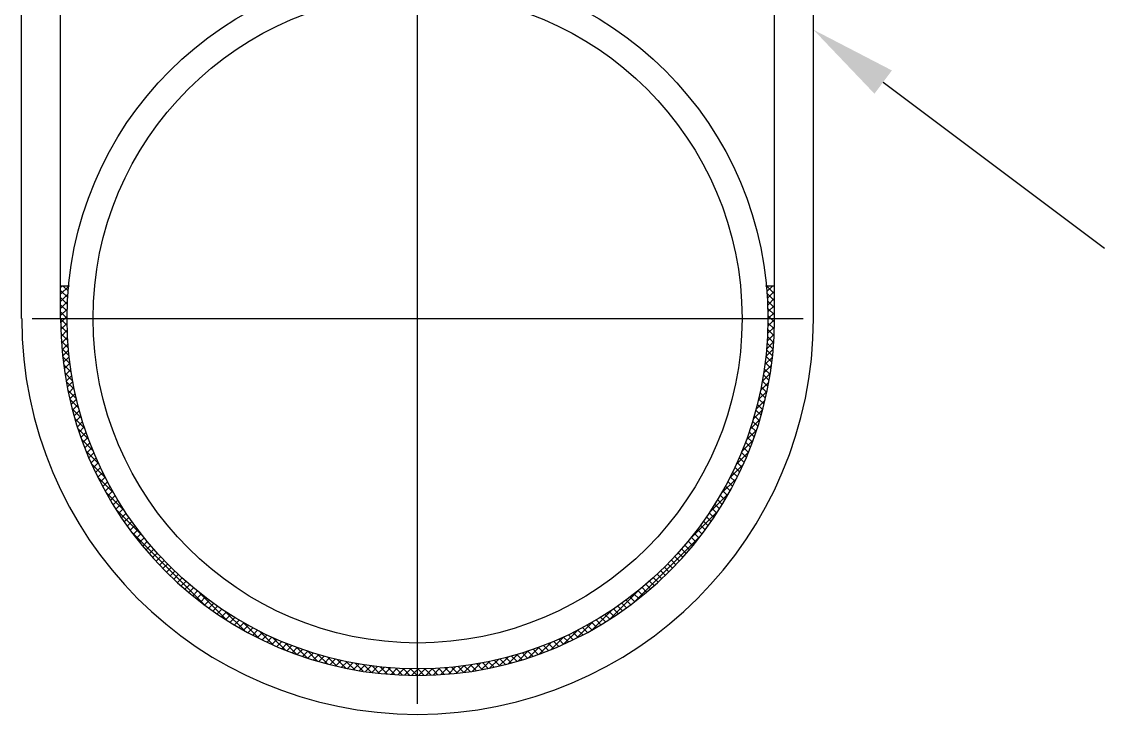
# Model space of a CAD drawing. Extents: x -427546 to -314919, y 698702 to 968782.
# Drawn here: x -415306 to -414064, y 908142 to 908937 of the extents above; entities that cross this region are included whole.
import ezdxf

# ---------------------------------------------------------------- set-up
doc = ezdxf.new("R2010")
doc.units = 0
doc.header["$LTSCALE"] = 1000
doc.header["$MEASUREMENT"] = 0
doc.linetypes.add('CENTER', pattern=[2, 1.25, -0.25, 0.25, -0.25])
doc.layers.get('0').update_dxf_attribs({"linetype": 'CONTINUOUS'})

msp = doc.modelspace()

# ---------------------------------------------------------------- linework, layer by layer
at = {"linetype": 'CONTINUOUS'}
for p, q in [((-415305.9, 908596.3), (-415305.9, 909258.6)), ((-415261.2, 908596.3), (-415261.2, 909258.6)), ((-414442.6, 908596.3), (-414442.6, 909258.6)), ((-414398, 908596.3), (-414398, 909258.6)), ((-415251.1, 908633.5), (-415261.2, 908633.5)), ((-414442.6, 908633.5), (-414452.8, 908633.5))]:
    msp.add_line(p, q, dxfattribs=at)
at = {"color": 0, "linetype": 'CENTER'}
for p, q in [((-414851.9, 908154.3), (-414851.9, 909014.7)), ((-415294, 908596.3), (-414409.9, 908596.3))]:
    msp.add_line(p, q, dxfattribs=at)
for p, q in [((-415261.2, 908632.3), (-415259.9, 908633.5)), ((-415261.2, 908624.1), (-415252.1, 908633.2)), ((-415252.5, 908627.9), (-415258.2, 908633.5)), ((-414442.6, 908624.8), (-414451.4, 908633.5)), ((-414451.3, 908627.2), (-414445, 908633.5)), ((-414442.6, 908633), (-414443.2, 908633.5)), ((-415253.1, 908620.3), (-415261.2, 908628.4)), ((-415261.2, 908616), (-415252.8, 908624.4)), ((-414442.6, 908616.7), (-414451.1, 908625.1)), ((-414450.8, 908619.6), (-414442.6, 908627.7)), ((-415253.4, 908612.5), (-415261.2, 908620.3)), ((-415261.2, 908607.8), (-415253.3, 908615.7)), ((-415253.7, 908604.6), (-415261.2, 908612.1)), ((-414442.6, 908608.5), (-414450.6, 908616.5)), ((-414450.4, 908611.8), (-414442.6, 908619.6)), ((-414450.2, 908603.9), (-414442.6, 908611.4)), ((-415261.2, 908599.7), (-415253.6, 908607.2)), ((-415253.8, 908596.5), (-415261.2, 908604)), ((-415261.2, 908591.5), (-415253.8, 908599)), ((-415253.7, 908588.3), (-415261.2, 908595.8)), ((-414442.6, 908600.4), (-414450.3, 908608)), ((-414450.1, 908595.8), (-414442.6, 908603.3)), ((-414442.7, 908592.2), (-414450.1, 908599.7)), ((-415253.4, 908579.9), (-415261.1, 908587.6)), ((-415261, 908583.6), (-415253.7, 908590.8)), ((-414450.5, 908579.2), (-414442.8, 908586.9)), ((-414443.1, 908576.4), (-414450.3, 908583.6)), ((-414450.2, 908587.6), (-414442.7, 908595.1)), ((-414442.8, 908584.2), (-414450.1, 908591.5)), ((-415253, 908571.3), (-415260.9, 908579.2)), ((-415260.7, 908575.7), (-415253.5, 908582.9)), ((-415260.2, 908568), (-415253.2, 908575.1)), ((-414450.9, 908570.5), (-414443, 908578.4)), ((-414443.6, 908568.7), (-414450.6, 908575.7)), ((-415252.3, 908562.5), (-415260.4, 908570.6)), ((-415251.5, 908553.5), (-415259.8, 908561.8)), ((-415259.6, 908560.5), (-415252.7, 908567.4)), ((-415258.9, 908553.1), (-415252.1, 908559.9)), ((-414452.5, 908552.7), (-414444.2, 908561)), ((-414444.9, 908553.7), (-414451.7, 908560.5)), ((-414451.6, 908561.7), (-414443.5, 908569.8)), ((-414444.2, 908561.1), (-414451.1, 908568.1)), ((-415250.4, 908544.2), (-415258.9, 908552.8)), ((-415258.1, 908545.7), (-415251.4, 908552.5)), ((-414453.6, 908543.4), (-414445.1, 908552)), ((-414445.7, 908546.4), (-414452.4, 908553.1)), ((-415249, 908534.7), (-415257.8, 908543.5)), ((-415257.1, 908538.6), (-415250.5, 908545.2)), ((-415247.4, 908524.9), (-415256.4, 908534)), ((-415256, 908531.5), (-415249.5, 908538)), ((-414455, 908533.9), (-414446.2, 908542.7)), ((-414447.7, 908532.1), (-414454.3, 908538.6)), ((-414446.7, 908539.2), (-414453.3, 908545.8)), ((-415254.9, 908524.5), (-415248.4, 908531)), ((-415245.4, 908514.8), (-415254.8, 908524.2)), ((-415253.6, 908517.6), (-415247.2, 908524)), ((-414458.6, 908513.9), (-414449.2, 908523.4)), ((-414456.6, 908524.1), (-414447.6, 908533.2)), ((-414450.2, 908518.2), (-414456.5, 908524.6)), ((-414448.9, 908525.1), (-414455.3, 908531.6)), ((-415243.1, 908504.4), (-415252.9, 908514.1)), ((-415252.2, 908510.9), (-415245.9, 908517.2)), ((-415250.7, 908504.2), (-415244.5, 908510.4)), ((-414461, 908503.4), (-414451.2, 908513.2)), ((-414453, 908504.8), (-414459.2, 908511)), ((-414451.5, 908511.5), (-414457.8, 908517.8)), ((-415240.4, 908493.5), (-415250.6, 908503.7)), ((-415249.1, 908497.6), (-415243, 908503.8)), ((-415247.5, 908491.2), (-415241.4, 908497.3)), ((-414463.7, 908492.5), (-414453.5, 908502.8)), ((-414456.2, 908491.7), (-414462.3, 908497.8)), ((-414454.6, 908498.2), (-414460.8, 908504.4)), ((-415237.2, 908482.2), (-415247.9, 908492.9)), ((-415245.7, 908484.8), (-415239.7, 908490.8)), ((-415243.9, 908478.5), (-415237.9, 908484.4)), ((-414466.9, 908481.2), (-414456.2, 908491.9)), ((-414459.8, 908479), (-414465.8, 908485)), ((-414458, 908485.3), (-414464, 908491.4)), ((-415233.5, 908470.3), (-415244.8, 908481.6)), ((-415241.9, 908472.2), (-415236, 908478.2)), ((-415239.9, 908466.1), (-415234.1, 908472)), ((-414470.7, 908469.3), (-414459.3, 908480.6)), ((-414463.7, 908466.6), (-414469.6, 908472.5)), ((-414461.7, 908472.8), (-414467.7, 908478.7)), ((-415229.2, 908457.8), (-415241.2, 908469.9)), ((-415237.9, 908460), (-415232, 908465.9)), ((-415235.7, 908454), (-415229.9, 908459.8)), ((-414475.1, 908456.7), (-414463, 908468.8)), ((-414468, 908454.6), (-414473.8, 908460.4)), ((-414465.8, 908460.6), (-414471.7, 908466.4)), ((-415224, 908444.5), (-415236.9, 908457.5)), ((-415233.4, 908448.1), (-415227.7, 908453.9)), ((-415231.1, 908442.3), (-415225.4, 908448)), ((-414480.4, 908443.3), (-414467.3, 908456.3)), ((-414472.5, 908442.8), (-414478.3, 908448.5)), ((-414470.2, 908448.6), (-414476, 908454.4)), ((-415217.8, 908430.2), (-415231.9, 908444.3)), ((-415228.7, 908436.5), (-415223.1, 908442.2)), ((-415226.3, 908430.9), (-415220.6, 908436.5)), ((-414486.6, 908428.9), (-414472.4, 908443.1)), ((-414477.4, 908431.3), (-414483, 908437)), ((-414474.9, 908437), (-414480.6, 908442.7)), ((-415210.3, 908414.5), (-415226, 908430.2)), ((-415223.7, 908425.2), (-415218.1, 908430.9)), ((-415221.1, 908419.7), (-415215.6, 908425.3)), ((-414494.3, 908413.1), (-414478.4, 908428.9)), ((-414482.5, 908420.2), (-414488.1, 908425.8)), ((-414479.9, 908425.7), (-414485.5, 908431.3)), ((-415200.8, 908396.8), (-415218.8, 908414.9)), ((-415218.5, 908414.2), (-415212.9, 908419.8)), ((-415215.7, 908408.8), (-415210.2, 908414.3)), ((-414504.1, 908395.1), (-414485.8, 908413.4)), ((-414490.7, 908403.9), (-414496.2, 908409.4)), ((-414487.9, 908409.3), (-414493.4, 908414.8)), ((-414485.2, 908414.7), (-414490.7, 908420.2)), ((-415212.9, 908403.5), (-415207.4, 908409)), ((-415210.1, 908398.2), (-415204.6, 908403.7)), ((-415187.8, 908375.7), (-415209.8, 908397.7)), ((-415207.1, 908393), (-415201.7, 908398.4)), ((-414496.5, 908393.4), (-414501.9, 908398.9)), ((-414493.6, 908398.6), (-414499, 908404.1)), ((-415204.1, 908387.8), (-415198.7, 908393.2)), ((-415201.1, 908382.7), (-415195.6, 908388.1)), ((-414517.4, 908373.6), (-414495, 908396.1)), ((-414502.5, 908383.2), (-414508, 908388.6)), ((-414499.5, 908388.3), (-414504.9, 908393.7)), ((-415197.9, 908377.7), (-415192.5, 908383.1)), ((-415166.5, 908346.3), (-415197.9, 908377.7)), ((-415194.7, 908372.7), (-415189.4, 908378.1)), ((-415191.5, 908367.8), (-415186.1, 908373.2)), ((-414540.3, 908342.6), (-414507.2, 908375.8)), ((-414512.1, 908368.3), (-414517.4, 908373.6)), ((-414508.8, 908373.2), (-414514.2, 908378.5)), ((-414505.7, 908378.1), (-414511.1, 908383.5)), ((-415188.2, 908363), (-415182.8, 908368.3)), ((-415184.8, 908358.2), (-415179.5, 908363.5)), ((-414518.7, 908358.6), (-414524.1, 908364)), ((-414515.4, 908363.4), (-414520.7, 908368.8)), ((-415181.4, 908353.5), (-415176.1, 908358.8)), ((-415096.6, 908268.2), (-415180, 908351.7)), ((-415177.9, 908348.8), (-415172.6, 908354.1)), ((-415174.4, 908344.2), (-415169.1, 908349.5)), ((-414604.4, 908270.4), (-414526, 908348.8)), ((-414529.2, 908344.6), (-414534.5, 908349.9)), ((-414525.6, 908349.2), (-414531, 908354.5)), ((-414522.2, 908353.9), (-414527.5, 908359.2)), ((-415170.8, 908339.7), (-415165.5, 908345)), ((-415167.1, 908335.2), (-415161.8, 908340.5)), ((-415163.4, 908330.8), (-415158.1, 908336)), ((-414540.2, 908331.2), (-414545.4, 908336.4)), ((-414536.4, 908335.6), (-414541.7, 908340.9)), ((-414532.8, 908340.1), (-414538.1, 908345.4)), ((-415159.6, 908326.4), (-415154.3, 908331.7)), ((-415155.8, 908322.1), (-415150.5, 908327.4)), ((-415151.9, 908317.8), (-415146.6, 908323.1)), ((-414551.7, 908318.2), (-414556.9, 908323.5)), ((-414547.8, 908322.5), (-414553, 908327.7)), ((-414543.9, 908326.8), (-414549.2, 908332.1)), ((-415147.9, 908313.6), (-415142.6, 908318.9)), ((-415143.9, 908309.5), (-415138.6, 908314.8)), ((-415139.8, 908305.4), (-415134.6, 908310.7)), ((-414563.7, 908305.8), (-414568.9, 908311)), ((-414559.6, 908309.9), (-414564.9, 908315.1)), ((-414555.6, 908314), (-414560.9, 908319.3)), ((-415135.7, 908301.4), (-415130.4, 908306.6)), ((-415131.5, 908297.4), (-415126.3, 908302.7)), ((-415127.3, 908293.5), (-415122, 908298.8)), ((-414576.2, 908293.8), (-414581.5, 908299.1)), ((-414572, 908297.8), (-414577.2, 908303)), ((-414567.8, 908301.7), (-414573.1, 908307)), ((-415123, 908289.7), (-415117.7, 908294.9)), ((-415118.6, 908285.9), (-415113.4, 908291.1)), ((-415114.2, 908282.1), (-415108.9, 908287.4)), ((-414589.3, 908282.4), (-414594.5, 908287.7)), ((-414584.8, 908286.2), (-414590.1, 908291.5)), ((-414580.5, 908290), (-414585.8, 908295.3)), ((-415109.7, 908278.4), (-415104.5, 908283.7)), ((-415105.2, 908274.8), (-415099.9, 908280.1)), ((-415070.5, 908250.3), (-415102, 908281.8)), ((-415100.6, 908271.3), (-415095.3, 908276.6)), ((-415096, 908267.8), (-415090.7, 908273.1)), ((-414631.4, 908251.5), (-414598.2, 908284.7)), ((-414607.5, 908268.1), (-414612.8, 908273.4)), ((-414602.8, 908271.6), (-414608.1, 908276.9)), ((-414598.2, 908275.1), (-414603.5, 908280.4)), ((-414593.7, 908278.8), (-414599, 908284.1)), ((-415091.3, 908264.3), (-415085.9, 908269.6)), ((-415086.5, 908260.9), (-415081.2, 908266.3)), ((-415081.7, 908257.6), (-415076.3, 908263)), ((-414651.7, 908239.3), (-414629.3, 908261.8)), ((-414621.8, 908257.9), (-414627.1, 908263.3)), ((-414616.9, 908261.2), (-414622.3, 908266.6)), ((-414612.2, 908264.6), (-414617.5, 908269.9)), ((-415076.8, 908254.3), (-415071.4, 908259.7)), ((-415050.5, 908238.4), (-415072.5, 908260.4)), ((-415071.9, 908251.1), (-415066.5, 908256.5)), ((-415066.8, 908248), (-415061.4, 908253.4)), ((-415061.8, 908244.9), (-415056.3, 908250.4)), ((-414669.1, 908230.2), (-414650.8, 908248.5)), ((-414641.6, 908245.2), (-414647.1, 908250.6)), ((-414636.6, 908248.3), (-414642, 908253.7)), ((-414631.6, 908251.4), (-414637, 908256.8)), ((-414626.6, 908254.6), (-414632, 908260)), ((-415056.6, 908241.9), (-415051.2, 908247.4)), ((-415033.4, 908229.5), (-415051.4, 908247.5)), ((-415051.4, 908239), (-415046, 908244.4)), ((-415046.2, 908236.1), (-415040.7, 908241.6)), ((-415040.9, 908233.2), (-415035.3, 908238.8)), ((-415035.5, 908230.5), (-415029.9, 908236)), ((-415018, 908222.3), (-415033.7, 908238)), ((-414684.5, 908222.8), (-414668.7, 908238.7)), ((-414667.9, 908230.7), (-414673.5, 908236.3)), ((-414662.5, 908233.5), (-414668.1, 908239)), ((-414657.2, 908236.3), (-414662.7, 908241.8)), ((-414652, 908239.2), (-414657.4, 908244.7)), ((-414646.8, 908242.2), (-414652.2, 908247.6)), ((-415030, 908227.8), (-415024.4, 908233.4)), ((-415024.5, 908225.2), (-415018.9, 908230.8)), ((-415018.9, 908222.6), (-415013.2, 908228.3)), ((-415003.9, 908216.3), (-415018.1, 908230.4)), ((-415013.2, 908220.1), (-415007.5, 908225.8)), ((-415007.5, 908217.7), (-415001.8, 908223.5)), ((-414990.8, 908211.3), (-415003.7, 908224.3)), ((-414712, 908211.7), (-414698.9, 908224.7)), ((-414695.9, 908217.9), (-414701.6, 908223.7)), ((-414698.7, 908216.8), (-414684.5, 908231)), ((-414690.2, 908220.4), (-414695.8, 908226)), ((-414684.5, 908222.8), (-414690.1, 908228.5)), ((-414678.9, 908225.4), (-414684.5, 908231)), ((-414673.4, 908228), (-414679, 908233.6)), ((-415001.7, 908215.4), (-414995.9, 908221.2)), ((-414995.8, 908213.1), (-414990, 908218.9)), ((-414978.4, 908207.1), (-414990.4, 908219.1)), ((-414989.8, 908211), (-414984, 908216.8)), ((-414983.8, 908208.8), (-414977.9, 908214.7)), ((-414966.6, 908203.4), (-414977.9, 908214.7)), ((-414977.6, 908206.8), (-414971.7, 908212.7)), ((-414971.4, 908204.9), (-414965.5, 908210.8)), ((-414955.3, 908200.3), (-414966.1, 908211)), ((-414747.5, 908200.6), (-414736.8, 908211.3)), ((-414731.9, 908205), (-414737.9, 908211)), ((-414736.2, 908203.7), (-414724.9, 908215.1)), ((-414725.7, 908207), (-414731.6, 908212.9)), ((-414719.6, 908209), (-414725.4, 908214.9)), ((-414724.4, 908207.4), (-414712.3, 908219.5)), ((-414713.5, 908211.1), (-414719.4, 908217)), ((-414707.6, 908213.3), (-414713.4, 908219.1)), ((-414701.7, 908215.6), (-414707.4, 908221.4)), ((-414965.2, 908203), (-414959.1, 908209)), ((-414958.8, 908201.2), (-414952.7, 908207.3)), ((-414944.5, 908197.6), (-414954.7, 908207.8)), ((-414952.3, 908199.5), (-414946.2, 908205.7)), ((-414945.8, 908197.9), (-414939.6, 908204.1)), ((-414934.1, 908195.4), (-414943.9, 908205.1)), ((-414939.1, 908196.4), (-414932.8, 908202.7)), ((-414924, 908193.4), (-414933.4, 908202.8)), ((-414932.4, 908195), (-414926, 908201.4)), ((-414925.5, 908193.7), (-414919.1, 908200.1)), ((-414914.2, 908191.8), (-414923.3, 908200.9)), ((-414918.6, 908192.5), (-414912.1, 908199)), ((-414904.7, 908190.5), (-414913.5, 908199.2)), ((-414798.3, 908190.6), (-414789.5, 908199.4)), ((-414784.6, 908192.6), (-414791.1, 908199.1)), ((-414788.8, 908191.9), (-414779.7, 908201)), ((-414777.7, 908193.8), (-414784.1, 908200.2)), ((-414779, 908193.6), (-414769.6, 908203)), ((-414770.9, 908195.1), (-414777.2, 908201.5)), ((-414764.2, 908196.6), (-414770.4, 908202.8)), ((-414768.9, 908195.6), (-414759.1, 908205.4)), ((-414757.5, 908198.1), (-414763.7, 908204.3)), ((-414758.4, 908197.9), (-414748.2, 908208.1)), ((-414751, 908199.7), (-414757.1, 908205.8)), ((-414744.5, 908201.4), (-414750.6, 908207.5)), ((-414738.2, 908203.2), (-414744.2, 908209.2)), ((-414911.6, 908191.4), (-414905, 908198)), ((-414904.4, 908190.4), (-414897.7, 908197.1)), ((-414895.5, 908189.4), (-414904, 908197.9)), ((-414897.1, 908189.5), (-414890.3, 908196.3)), ((-414886.5, 908188.5), (-414894.8, 908196.8)), ((-414889.7, 908188.8), (-414882.8, 908195.7)), ((-414877.7, 908187.8), (-414885.7, 908195.9)), ((-414882.2, 908188.2), (-414875.2, 908195.2)), ((-414869.1, 908187.4), (-414876.9, 908195.3)), ((-414874.6, 908187.7), (-414867.4, 908194.8)), ((-414860.7, 908187.1), (-414868.3, 908194.8)), ((-414866.8, 908187.3), (-414859.5, 908194.5)), ((-414852.4, 908187), (-414859.9, 908194.6)), ((-414858.8, 908187.1), (-414851.4, 908194.5)), ((-414844.3, 908187.1), (-414851.7, 908194.5)), ((-414850.7, 908187), (-414843.2, 908194.6)), ((-414836.4, 908187.3), (-414843.7, 908194.6)), ((-414842.5, 908187.1), (-414834.8, 908194.8)), ((-414828.6, 908187.7), (-414835.7, 908194.8)), ((-414834, 908187.4), (-414826.2, 908195.3)), ((-414821, 908188.2), (-414828, 908195.2)), ((-414825.4, 908187.9), (-414817.3, 908196)), ((-414813.5, 908188.8), (-414820.4, 908195.7)), ((-414816.6, 908188.6), (-414808.3, 908196.9)), ((-414806.1, 908189.6), (-414812.9, 908196.4)), ((-414807.6, 908189.4), (-414799, 908198)), ((-414798.8, 908190.5), (-414805.5, 908197.2)), ((-414791.7, 908191.5), (-414798.3, 908198.1))]:
    msp.add_line(p, q)
msp.add_lwpolyline([(-414318, 908867.4), (-414064.4, 908677.1)])
at = {"linetype": 'CONTINUOUS'}
for radius in [401.8, 372.1]:
    msp.add_circle((-414851.9, 908596.3), radius, dxfattribs=at)
for radius in [453.9, 409.3]:
    msp.add_arc((-414851.9, 908596.3), radius, 180, 0, dxfattribs=at)
msp.add_solid([(-414328, 908854.1), (-414398, 908927.5), (-414308, 908880.8)])

doc.saveas('drawing.dxf')
